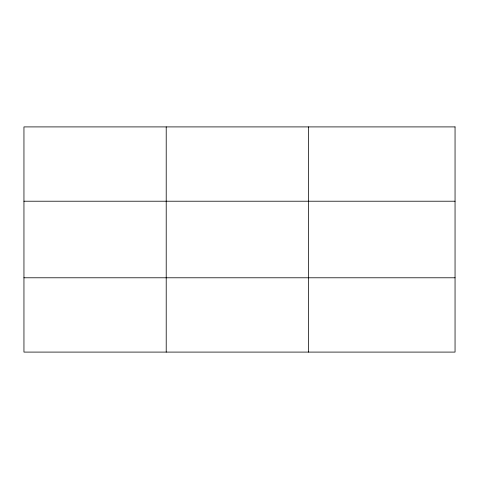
<?xml version="1.0" encoding="UTF-8"?>
<svg xmlns="http://www.w3.org/2000/svg" width="479" height="479" viewBox="0 0 479 479"><rect width="100%" height="100%" fill="white"/><g stroke="black" fill="none" stroke-linecap="round" stroke-linejoin="round"><path stroke-width="0.72" d="M166.213 126.905L166.213 352.095M308.476 126.905L308.476 352.095M23.95 201.216L455.05 201.216M23.95 277.784L455.05 277.784M455.05 126.905L455.05 352.095L23.95 352.095L23.95 126.905L455.05 126.905"/></g></svg>
